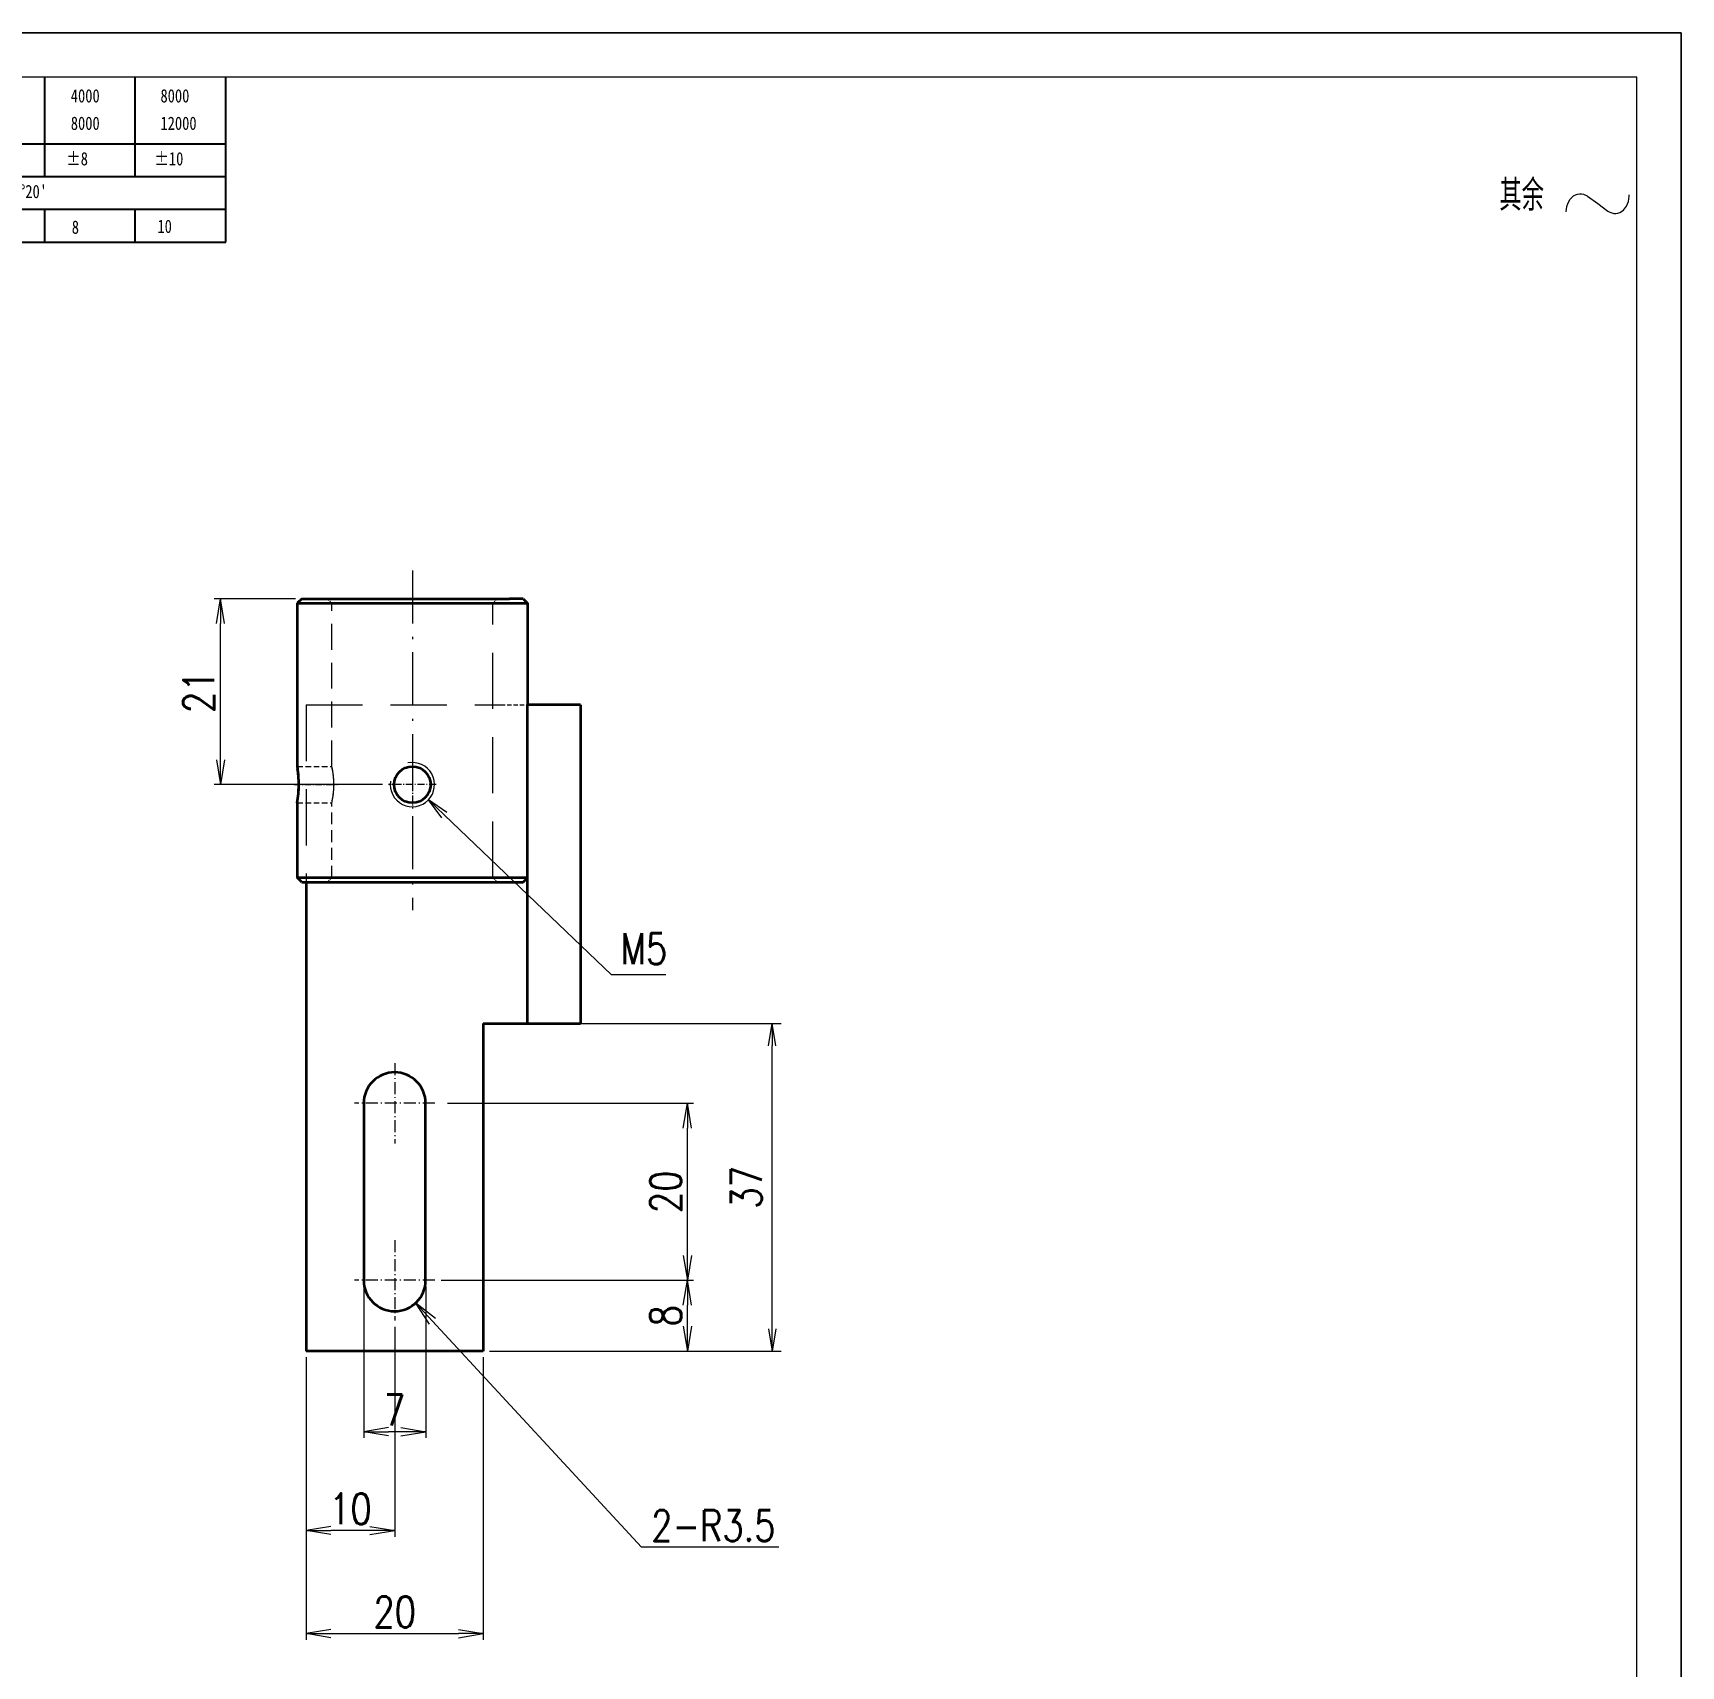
# Model space of a CAD drawing. Header units: millimetres. Extents: x 1333 to 78972, y -42879 to -5704.
# Drawn here: x 67218 to 67404.2, y -21686.6 to -21502.1 of the extents above; entities that cross this region are included whole.
import ezdxf

# ---------------------------------------------------------------- set-up
doc = ezdxf.new("R2010")
doc.units = ezdxf.units.MM
doc.header["$LTSCALE"] = 0.5
for name, pattern in [('AM_ISO02W050x2', [3.75, 3, -0.75]), ('AM_ISO08W050x2', [9, 6, -0.75, 1.5, -0.75]), ('DASHDOT', [18.5, 12, -3, 0.5, -3]), ('DASHED', [19.05, 12.7, -6.35]), ('DOT2', [0.125, 0, -0.125])]:
    doc.linetypes.add(name, pattern=pattern)
for name, color, linetype, lineweight in [('中心线', 2, 'AM_ISO08W050x2', 18), ('图框', 7, 'Continuous', 18), ('标注线', 3, 'Continuous', 18), ('粗实线', 7, 'Continuous', 35), ('细实线', 3, 'Continuous', 18), ('虚线', 1, 'AM_ISO02W050x2', 18)]:
    doc.layers.add(name, color=color, linetype=linetype, lineweight=lineweight)
doc.layers.add('图框文字', color=7, linetype='Continuous')
doc.layers.add('打印', color=7, linetype='Continuous', lineweight=15, plot=False)
doc.layers.add('打印-禁用', color=7, linetype='Continuous', lineweight=15, plot=False)
doc.styles.add('DIM', font='romans.shx', dxfattribs={"width": 0.8, "bigfont": 'bigfont.shx'})
doc.styles.add('国标', font='simfang.ttf', dxfattribs={"width": 0.8})
doc.styles.add('机械长仿宋', font='gbenor.shx', dxfattribs={"height": 1, "bigfont": 'gbcbig.shx'})
doc.dimstyles.new('XR 1-1$0', dxfattribs={"dimtxt": 3.5, "dimasz": 2.5, "dimexe": 1, "dimexo": 0.625, "dimgap": 1.2, "dimtad": 1, "dimzin": 9, "dimdsep": 46, "dimtxsty": 'DIM', "dimblk": 'OPEN', "dimcen": 0, "dimclrd": 8, "dimclre": 8, "dimclrt": 2, "dimazin": 2, "dimtfac": 0.5, "dimtmove": 0, "dimatfit": 3, "dimldrblk": 'OPEN', "dimfxl": 1, "dimtolj": 2, "dimlwd": 18, "dimlwe": 18, "dimarcsym": 0})
doc.dimstyles.new('XR 1-1$3', dxfattribs={"dimtxt": 3.5, "dimasz": 2.5, "dimexe": 1, "dimexo": 0.625, "dimgap": 1.2, "dimtad": 1, "dimtoh": 1, "dimdsep": 46, "dimtxsty": 'DIM', "dimblk": 'OPEN', "dimcen": 0, "dimclrd": 8, "dimclre": 8, "dimclrt": 2, "dimazin": 2, "dimtfac": 0.5, "dimtofl": 0, "dimtmove": 0, "dimatfit": 3, "dimldrblk": 'OPEN', "dimfxl": 1, "dimtolj": 2, "dimlwd": 18, "dimlwe": 18, "dimarcsym": 0})
doc.dimstyles.new('XR 1-1$4', dxfattribs={"dimtxt": 3.5, "dimasz": 2.5, "dimexe": 1, "dimexo": 0.625, "dimgap": 1.2, "dimtad": 1, "dimtoh": 1, "dimdsep": 46, "dimtxsty": 'DIM', "dimblk": 'OPEN', "dimcen": 0, "dimclrd": 8, "dimclre": 8, "dimclrt": 2, "dimazin": 2, "dimtfac": 0.5, "dimtofl": 0, "dimtmove": 0, "dimatfit": 3, "dimldrblk": 'OPEN', "dimfxl": 1, "dimtolj": 2, "dimlwd": 18, "dimlwe": 18, "dimarcsym": 0})

# ---------------------------------------------------------------- blocks, each defined once
blk = doc.blocks.new('GZDEH零件A3图框V01版')
at = {"layer": '图框', "linetype": 'Continuous'}
for p, q in [((3272.49, -1554.46), (2882.49, -1554.46)), ((3272.49, -1832.96), (3272.49, -1554.46))]:
    blk.add_line(p, q, dxfattribs=at)
at = {"layer": '图框文字', "color": 9}
for p, q in [((3092.64, -1561.98), (3092.64, -1554.46)), ((3102.86, -1561.98), (3102.86, -1554.46)), ((3113.09, -1573.08), (3113.09, -1554.46)), ((2996.09, -1561.98), (3113.09, -1561.98)), ((3092.64, -1565.68), (3092.64, -1561.98)), ((3102.86, -1565.68), (3102.86, -1561.98)), ((2996.09, -1565.68), (3113.09, -1565.68)), ((2996.09, -1569.38), (3113.09, -1569.38)), ((3092.64, -1573.08), (3092.64, -1569.38)), ((3102.86, -1573.08), (3102.86, -1569.38)), ((2990.09, -1573.08), (3113.09, -1573.08))]:
    blk.add_line(p, q, dxfattribs=at)
at = {"layer": '打印-禁用', "linetype": 'Continuous'}
for p, q in [((3277.49, -1549.46), (2857.49, -1549.46)), ((3277.49, -1846.46), (3277.49, -1549.46))]:
    blk.add_line(p, q, dxfattribs=at)
at = {"layer": '图框文字', "color": 9, "style": '国标', "width": 0.8}
for s, p in [('4000', (3095.57, -1557.31)), ('8000', (3105.7, -1557.31)), ('8000', (3095.57, -1560.41)), ('12000', (3105.7, -1560.41)), ('±8', (3095.06, -1564.42)), ('±10', (3105.02, -1564.42)), ("±0%%D20'", (3087.38, -1568.12)), ('8', (3095.68, -1572.15)), ('10', (3105.36, -1572.06))]:
    blk.add_text(s, height=1.5, dxfattribs=at).set_placement(p)
blk = doc.blocks.new('DEH A3')
at = {"layer": '图框'}
blk.add_blockref('GZDEH零件A3图框V01版', (-2857.49, 1846.46), dxfattribs=at)
blk = doc.blocks.new('其余不去材料')
at = {"layer": '标注线', "color": 2, "lineweight": 13}
for points in [[(0, 0.17), (0.01, 0.48), (0.07, 0.79), (0.16, 1.09), (0.28, 1.36), (0.44, 1.6), (0.62, 1.8), (0.82, 1.97), (1.04, 2.09), (1.26, 2.17), (1.49, 2.21), (1.72, 2.21), (1.94, 2.17), (2.37, 1.97), (2.41, 1.95)], [(2.41, 1.95), (3.55, 1.11), (4.7, 0.27)], [(4.7, 0.27), (4.91, 0.14), (5.14, 0.05), (5.37, 0), (5.6, 0), (5.82, 0.04), (6.04, 0.11), (6.45, 0.38), (6.79, 0.8), (7.02, 1.34), (7.11, 1.95), (7.11, 2.09)]]:
    blk.add_lwpolyline(points, dxfattribs=at)
at = {"layer": '标注线', "color": 7, "linetype": 'DOT2', "style": '机械长仿宋'}
blk.add_text('其余', height=3.5, dxfattribs=at).set_placement((-7.56, 0.3))
blk = doc.blocks.new('_Open')
at = {"color": 0, "linetype": 'ByBlock', "lineweight": -2}
for p, q in [((-1, 0.167), (0, 0)), ((-1, -0.167), (0, 0)), ((0, 0), (-1, 0))]:
    blk.add_line(p, q, dxfattribs=at)
blk = doc.blocks.new('*D777')
at = {"layer": 'Defpoints', "color": 0, "transparency": 16777216}
for p in [(67239.17, -21566.02), (67248.35, -21566.02), (67258.16, -21587.02)]:
    blk.add_point(p, dxfattribs=at)
at = {"layer": '标注线', "color": 8, "lineweight": 18, "transparency": 16777216}
for p, q in [((67247.65, -21566.02), (67238.47, -21566.02)), ((67239.17, -21584.22), (67239.17, -21568.82)), ((67257.46, -21587.02), (67238.47, -21587.02))]:
    blk.add_line(p, q, dxfattribs=at)
at = {"layer": '标注线', "color": 8, "lineweight": 18, "transparency": 16777216, "xscale": 2.8, "yscale": 2.8, "zscale": 2.8}
for p, rotation in [((67239.17, -21566.02), 90), ((67239.17, -21587.02), 270)]:
    blk.add_blockref('_Open', p, dxfattribs=dict(at, rotation=rotation))
at = {"layer": '标注线', "color": 2, "transparency": 16777216, "insert": (67236.72, -21576.52), "char_height": 3.5, "attachment_point": 5, "rotation": 90, "style": 'DIM'}
blk.add_mtext('\\A2;21', dxfattribs=at)
blk = doc.blocks.new('*D779')
at = {"layer": 'Defpoints', "color": 0, "transparency": 16777216}
for p in [(67248.85, -21651.02), (67268.85, -21651.02), (67268.85, -21682.93)]:
    blk.add_point(p, dxfattribs=at)
at = {"layer": '标注线', "color": 8, "lineweight": 18, "transparency": 16777216}
for p, q in [((67248.85, -21651.72), (67248.85, -21683.63)), ((67268.85, -21651.72), (67268.85, -21683.63)), ((67251.65, -21682.93), (67266.05, -21682.93))]:
    blk.add_line(p, q, dxfattribs=at)
at = {"layer": '标注线', "color": 8, "lineweight": 18, "transparency": 16777216, "xscale": 2.8, "yscale": 2.8, "zscale": 2.8, "rotation": 180}
blk.add_blockref('_Open', (67248.85, -21682.93), dxfattribs=at)
at = {"layer": '标注线', "color": 8, "lineweight": 18, "transparency": 16777216, "xscale": 2.8, "yscale": 2.8, "zscale": 2.8}
blk.add_blockref('_Open', (67268.85, -21682.93), dxfattribs=at)
at = {"layer": '标注线', "color": 2, "transparency": 16777216, "insert": (67258.85, -21680.48), "char_height": 3.5, "attachment_point": 5, "style": 'DIM'}
blk.add_mtext('\\A2;20', dxfattribs=at)
blk = doc.blocks.new('*D780')
at = {"layer": 'Defpoints', "color": 0, "transparency": 16777216}
for p in [(67258.85, -21647.57), (67248.85, -21651.02), (67248.85, -21671.29)]:
    blk.add_point(p, dxfattribs=at)
at = {"layer": '标注线', "color": 8, "lineweight": 18, "transparency": 16777216}
for p, q in [((67258.85, -21648.27), (67258.85, -21671.99)), ((67248.85, -21651.72), (67248.85, -21671.99)), ((67256.05, -21671.29), (67251.65, -21671.29))]:
    blk.add_line(p, q, dxfattribs=at)
at = {"layer": '标注线', "color": 8, "lineweight": 18, "transparency": 16777216, "xscale": 2.8, "yscale": 2.8, "zscale": 2.8, "rotation": 180}
blk.add_blockref('_Open', (67248.85, -21671.29), dxfattribs=at)
at = {"layer": '标注线', "color": 8, "lineweight": 18, "transparency": 16777216, "xscale": 2.8, "yscale": 2.8, "zscale": 2.8}
blk.add_blockref('_Open', (67258.85, -21671.29), dxfattribs=at)
at = {"layer": '标注线', "color": 2, "transparency": 16777216, "insert": (67253.85, -21668.84), "char_height": 3.5, "attachment_point": 5, "style": 'DIM'}
blk.add_mtext('\\A2;10', dxfattribs=at)
blk = doc.blocks.new('*D781')
at = {"layer": 'Defpoints', "color": 0, "transparency": 16777216}
for p in [(67263.4, -21643.02), (67291.92, -21643.02), (67268.85, -21651.02)]:
    blk.add_point(p, dxfattribs=at)
at = {"layer": '标注线', "color": 8, "lineweight": 18, "transparency": 16777216}
for p, q in [((67264.1, -21643.02), (67292.62, -21643.02)), ((67291.92, -21648.22), (67291.92, -21645.82)), ((67269.55, -21651.02), (67292.62, -21651.02))]:
    blk.add_line(p, q, dxfattribs=at)
at = {"layer": '标注线', "color": 8, "lineweight": 18, "transparency": 16777216, "xscale": 2.8, "yscale": 2.8, "zscale": 2.8}
for p, rotation in [((67291.92, -21643.02), 90), ((67291.92, -21651.02), 270)]:
    blk.add_blockref('_Open', p, dxfattribs=dict(at, rotation=rotation))
at = {"layer": '标注线', "color": 2, "transparency": 16777216, "insert": (67289.47, -21647.02), "char_height": 3.5, "attachment_point": 5, "rotation": 90, "style": 'DIM'}
blk.add_mtext('\\A2;8', dxfattribs=at)
blk = doc.blocks.new('*D782')
at = {"layer": 'Defpoints', "color": 0, "transparency": 16777216}
for p in [(67264.1, -21623.02), (67291.92, -21623.02), (67264.1, -21643.02)]:
    blk.add_point(p, dxfattribs=at)
at = {"layer": '标注线', "color": 8, "lineweight": 18, "transparency": 16777216}
for p, q in [((67264.8, -21623.02), (67292.62, -21623.02)), ((67291.92, -21640.22), (67291.92, -21625.82)), ((67264.8, -21643.02), (67292.62, -21643.02))]:
    blk.add_line(p, q, dxfattribs=at)
at = {"layer": '标注线', "color": 8, "lineweight": 18, "transparency": 16777216, "xscale": 2.8, "yscale": 2.8, "zscale": 2.8}
for p, rotation in [((67291.92, -21623.02), 90), ((67291.92, -21643.02), 270)]:
    blk.add_blockref('_Open', p, dxfattribs=dict(at, rotation=rotation))
at = {"layer": '标注线', "color": 2, "transparency": 16777216, "insert": (67289.47, -21633.02), "char_height": 3.5, "attachment_point": 5, "rotation": 90, "style": 'DIM'}
blk.add_mtext('\\A2;20', dxfattribs=at)
blk = doc.blocks.new('*D784')
at = {"layer": 'Defpoints', "color": 0, "transparency": 16777216}
for p in [(67259.04, -21585.29), (67262.65, -21588.75)]:
    blk.add_point(p, dxfattribs=at)
at = {"layer": '标注线', "color": 8, "lineweight": 18, "transparency": 16777216}
for p, q in [((67283.33, -21608.51), (67264.46, -21590.47)), ((67289.47, -21608.51), (67283.33, -21608.51))]:
    blk.add_line(p, q, dxfattribs=at)
at = {"layer": '标注线', "color": 8, "lineweight": 18, "transparency": 16777216, "xscale": 2.5, "yscale": 2.5, "zscale": 2.5, "rotation": 136.2979164262}
blk.add_blockref('_Open', (67262.65, -21588.75), dxfattribs=at)
at = {"layer": '标注线', "color": 2, "transparency": 16777216, "insert": (67287, -21605.56), "char_height": 3.5, "attachment_point": 5, "style": 'DIM'}
blk.add_mtext('\\A2;{\\Fromans,bigfont|c134;M5}', dxfattribs=at)
blk = doc.blocks.new('*D785')
at = {"layer": 'Defpoints', "color": 0, "transparency": 16777216}
for p in [(67258.85, -21643.02), (67261.22, -21645.59)]:
    blk.add_point(p, dxfattribs=at)
at = {"layer": '标注线', "color": 8, "lineweight": 18, "transparency": 16777216}
for p, q in [((67286.75, -21673.18), (67263.12, -21647.64)), ((67302.25, -21673.18), (67286.75, -21673.18))]:
    blk.add_line(p, q, dxfattribs=at)
at = {"layer": '标注线', "color": 8, "lineweight": 18, "transparency": 16777216, "xscale": 2.8, "yscale": 2.8, "zscale": 2.8, "rotation": 132.7715767343124}
blk.add_blockref('_Open', (67261.22, -21645.59), dxfattribs=at)
at = {"layer": '标注线', "color": 2, "transparency": 16777216, "insert": (67294.85, -21670.73), "char_height": 3.5, "attachment_point": 5, "style": 'DIM'}
blk.add_mtext('\\A2;{\\Fromans,bigfont|c134;2-}R3.5', dxfattribs=at)
blk = doc.blocks.new('*D786')
at = {"layer": 'Defpoints', "color": 0, "transparency": 16777216}
for p in [(67255.35, -21643.02), (67262.35, -21643.02), (67255.35, -21660.13)]:
    blk.add_point(p, dxfattribs=at)
at = {"layer": '标注线', "color": 8, "lineweight": 18, "transparency": 16777216}
for p, q in [((67255.35, -21643.72), (67255.35, -21660.83)), ((67262.35, -21643.72), (67262.35, -21660.83)), ((67259.55, -21660.13), (67258.15, -21660.13))]:
    blk.add_line(p, q, dxfattribs=at)
at = {"layer": '标注线', "color": 8, "lineweight": 18, "transparency": 16777216, "xscale": 2.8, "yscale": 2.8, "zscale": 2.8, "rotation": 180}
blk.add_blockref('_Open', (67255.35, -21660.13), dxfattribs=at)
at = {"layer": '标注线', "color": 8, "lineweight": 18, "transparency": 16777216, "xscale": 2.8, "yscale": 2.8, "zscale": 2.8}
blk.add_blockref('_Open', (67262.35, -21660.13), dxfattribs=at)
at = {"layer": '标注线', "color": 2, "transparency": 16777216, "insert": (67258.85, -21657.68), "char_height": 3.5, "attachment_point": 5, "style": 'DIM'}
blk.add_mtext('\\A2;7', dxfattribs=at)
blk = doc.blocks.new('*D753')
at = {"layer": 'Defpoints', "color": 0, "transparency": 16777216}
for p in [(67276.85, -21614.02), (67301.51, -21614.02), (67281.08, -21651.02)]:
    blk.add_point(p, dxfattribs=at)
at = {"layer": '标注线', "color": 8, "lineweight": 18, "transparency": 16777216}
for p, q in [((67277.47, -21614.02), (67302.51, -21614.02)), ((67301.51, -21648.52), (67301.51, -21616.52)), ((67281.71, -21651.02), (67302.51, -21651.02))]:
    blk.add_line(p, q, dxfattribs=at)
at = {"layer": '标注线', "color": 8, "lineweight": 18, "transparency": 16777216, "xscale": 2.5, "yscale": 2.5, "zscale": 2.5}
for p, rotation in [((67301.51, -21614.02), 90), ((67301.51, -21651.02), 270)]:
    blk.add_blockref('_Open', p, dxfattribs=dict(at, rotation=rotation))
at = {"layer": '标注线', "color": 2, "transparency": 16777216, "insert": (67298.56, -21632.52), "char_height": 3.5, "attachment_point": 5, "rotation": 90, "style": 'DIM'}
blk.add_mtext('\\A2;37', dxfattribs=at)

msp = doc.modelspace()

# ---------------------------------------------------------------- linework, layer by layer
at = {"layer": '中心线', "linetype": 'DASHDOT'}
msp.add_line((67260.846, -21562.819), (67260.846, -21601.219), dxfattribs=at)
at = {"layer": '中心线', "linetype": 'DASHDOT', "ltscale": 0.134355}
for p, q in [((67260.846, -21584.331), (67260.846, -21589.706)), ((67263.534, -21587.019), (67258.159, -21587.019))]:
    msp.add_line(p, q, dxfattribs=at)
at = {"layer": '中心线', "linetype": 'DASHDOT', "ltscale": 0.122992}
msp.add_line((67247.474, -21587.019), (67252.394, -21587.019), dxfattribs=at)
at = {"layer": '中心线', "linetype": 'DASHDOT', "ltscale": 0.2275}
for p, q in [((67258.846, -21618.469), (67258.846, -21627.569)), ((67258.846, -21638.469), (67258.846, -21647.569))]:
    msp.add_line(p, q, dxfattribs=at)
at = {"layer": '中心线', "linetype": 'DASHDOT', "ltscale": 0.227499}
for p, q in [((67263.396, -21623.019), (67254.296, -21623.019)), ((67263.396, -21643.019), (67254.296, -21643.019))]:
    msp.add_line(p, q, dxfattribs=at)
at = {"layer": '打印'}
msp.add_lwpolyline([(66984.176, -21502.092), (67404.176, -21502.092), (67404.176, -21799.092), (66984.176, -21799.092)], close=True, dxfattribs=at)
at = {"layer": '粗实线', "ltscale": 0.017678}
for p, q in [((67248.346, -21566.019), (67247.846, -21566.519)), ((67273.346, -21566.019), (67273.846, -21566.519)), ((67248.346, -21598.019), (67247.846, -21597.519)), ((67273.346, -21598.019), (67273.846, -21597.519))]:
    msp.add_line(p, q, dxfattribs=at)
at = {"layer": '粗实线'}
for p, q in [((67247.846, -21566.519), (67272.255, -21566.519)), ((67248.346, -21566.019), (67271.816, -21566.019)), ((67273.846, -21614.019), (67273.846, -21578.019)), ((67279.846, -21578.019), (67279.846, -21614.019)), ((67247.846, -21597.519), (67272.255, -21597.519)), ((67248.346, -21598.019), (67271.816, -21598.019)), ((67248.846, -21598.019), (67248.846, -21651.019)), ((67268.846, -21614.019), (67268.846, -21651.019)), ((67255.346, -21623.019), (67255.346, -21643.019)), ((67262.346, -21643.019), (67262.346, -21623.019))]:
    msp.add_line(p, q, dxfattribs=at)
at = {"layer": '粗实线', "ltscale": 0.460815}
msp.add_line((67247.846, -21566.519), (67247.846, -21584.952), dxfattribs=at)
at = {"layer": '粗实线', "ltscale": 0.038255}
for p, q in [((67273.346, -21566.019), (67271.816, -21566.019)), ((67271.816, -21598.019), (67273.346, -21598.019))]:
    msp.add_line(p, q, dxfattribs=at)
at = {"layer": '粗实线', "ltscale": 0.039786}
for p, q in [((67272.255, -21566.519), (67273.846, -21566.519)), ((67272.255, -21597.519), (67273.846, -21597.519))]:
    msp.add_line(p, q, dxfattribs=at)
at = {"layer": '粗实线', "ltscale": 0.287491}
msp.add_line((67273.846, -21566.519), (67273.846, -21578.019), dxfattribs=at)
at = {"layer": '粗实线', "ltscale": 0.15}
for p, q in [((67279.846, -21578.019), (67273.846, -21578.019)), ((67273.846, -21614.019), (67279.846, -21614.019))]:
    msp.add_line(p, q, dxfattribs=at)
at = {"layer": '粗实线', "ltscale": 0.006396}
msp.add_line((67247.846, -21584.952), (67247.884, -21585.205), dxfattribs=at)
at = {"layer": '粗实线', "ltscale": 0.210835}
msp.add_line((67247.846, -21589.086), (67247.846, -21597.519), dxfattribs=at)
at = {"layer": '粗实线', "ltscale": 0.05}
msp.add_line((67268.846, -21614.019), (67270.846, -21614.019), dxfattribs=at)
at = {"layer": '粗实线', "ltscale": 0.075}
msp.add_line((67270.846, -21614.019), (67273.846, -21614.019), dxfattribs=at)
at = {"layer": '粗实线', "ltscale": 0.5}
msp.add_line((67268.846, -21651.019), (67248.846, -21651.019), dxfattribs=at)
at = {"layer": '粗实线'}
msp.add_circle((67260.846, -21587.019), 2.067, dxfattribs=at)
for centre, radius, start, end in [((67235.038, -21587.02), 12.974, 355.62372, 8.04143), ((67234.406, -21587.085), 13.609, 4.65777, 7.84024), ((67234.911, -21587.009), 13.101, 355.40667, 359.9766), ((67234.517, -21586.964), 13.497, 350.95723, 355.55794), ((67258.846, -21623.019), 3.5, 360, 180), ((67258.846, -21643.019), 3.5, 180, 360)]:
    msp.add_arc(centre, radius, start, end, dxfattribs=at)
at = {"layer": '细实线'}
msp.add_arc((67260.846, -21587.019), 2.5, 170.8448, 101.51912, dxfattribs=at)
at = {"layer": '虚线', "linetype": 'DASHED', "ltscale": 0.039304}
msp.add_line((67247.846, -21566.519), (67249.419, -21566.519), dxfattribs=at)
at = {"layer": '虚线', "linetype": 'DASHED', "ltscale": 0.000481343}
msp.add_line((67249.419, -21566.519), (67249.438, -21566.519), dxfattribs=at)
at = {"layer": '虚线', "linetype": 'DASHED', "ltscale": 0.441028}
for p, q in [((67249.438, -21566.519), (67267.079, -21566.519)), ((67249.438, -21597.519), (67267.079, -21597.519))]:
    msp.add_line(p, q, dxfattribs=at)
at = {"layer": '虚线', "linetype": 'DASHED', "ltscale": 0.017678}
for p, q in [((67251.746, -21566.519), (67251.246, -21566.019)), ((67269.946, -21566.519), (67270.446, -21566.019)), ((67251.746, -21597.519), (67251.246, -21598.019)), ((67269.946, -21597.519), (67270.446, -21598.019))]:
    msp.add_line(p, q, dxfattribs=at)
at = {"layer": '虚线', "linetype": 'DASHED', "ltscale": 0.118431}
for p, q in [((67256.484, -21566.519), (67251.746, -21566.519)), ((67269.946, -21566.519), (67265.209, -21566.519)), ((67251.746, -21597.519), (67256.484, -21597.519)), ((67265.209, -21597.519), (67269.946, -21597.519))]:
    msp.add_line(p, q, dxfattribs=at)
at = {"layer": '虚线', "linetype": 'DASHED', "ltscale": 0.460815}
msp.add_line((67251.746, -21584.952), (67251.746, -21566.519), dxfattribs=at)
at = {"layer": '虚线', "linetype": 'DASHED', "ltscale": 0.308719}
for p, q in [((67252.86, -21566.519), (67265.209, -21566.519)), ((67268.832, -21566.519), (67256.484, -21566.519)), ((67252.86, -21597.519), (67265.209, -21597.519)), ((67256.484, -21597.519), (67268.832, -21597.519))]:
    msp.add_line(p, q, dxfattribs=at)
at = {"layer": '虚线', "linetype": 'DASHED', "ltscale": 0.169187}
for p, q in [((67267.079, -21566.519), (67273.846, -21566.519)), ((67267.079, -21597.519), (67273.846, -21597.519))]:
    msp.add_line(p, q, dxfattribs=at)
at = {"layer": '虚线', "linetype": 'DASHED'}
for p, q in [((67269.946, -21597.519), (67269.946, -21566.519)), ((67248.846, -21578.019), (67248.846, -21598.019)), ((67248.846, -21578.019), (67270.846, -21578.019))]:
    msp.add_line(p, q, dxfattribs=at)
at = {"layer": '虚线', "linetype": 'DASHED', "ltscale": 0.075}
msp.add_line((67270.846, -21578.019), (67273.846, -21578.019), dxfattribs=at)
at = {"layer": '虚线', "linetype": 'DASHED', "ltscale": 0.487509}
msp.add_line((67273.846, -21578.019), (67273.846, -21597.519), dxfattribs=at)
at = {"layer": '虚线', "linetype": 'DASHED', "ltscale": 0.007012}
msp.add_line((67247.888, -21585.229), (67247.846, -21584.952), dxfattribs=at)
at = {"layer": '虚线', "linetype": 'DASHED', "ltscale": 0.097499}
msp.add_line((67247.846, -21584.952), (67251.746, -21584.952), dxfattribs=at)
at = {"layer": '虚线', "linetype": 'DASHED', "ltscale": 0.001186}
msp.add_line((67247.974, -21586.028), (67247.97, -21585.98), dxfattribs=at)
at = {"layer": '虚线', "linetype": 'DASHED', "ltscale": 0.0975}
msp.add_line((67247.846, -21589.086), (67251.746, -21589.086), dxfattribs=at)
at = {"layer": '虚线', "linetype": 'DASHED', "ltscale": 0.210835}
msp.add_line((67251.746, -21597.519), (67251.746, -21589.086), dxfattribs=at)
at = {"layer": '虚线', "linetype": 'DASHED', "ltscale": 0.039786}
msp.add_line((67247.846, -21597.519), (67249.438, -21597.519), dxfattribs=at)
at = {"layer": '虚线', "linetype": 'DASHED'}
for centre, radius, start, end in [((67242.223, -21587.123), 9.768, 6.43721, 12.8425), ((67242.942, -21587.02), 9.042, 353.71344, 11.57872), ((67235.294, -21587.013), 12.718, 359.99401, 4.4445), ((67242.942, -21587.018), 9.042, 348.42179, 6.28656), ((67234.995, -21587.017), 13.017, 351.98111, 355.41037), ((67242.205, -21586.911), 9.786, 347.16297, 353.55632)]:
    msp.add_arc(centre, radius, start, end, dxfattribs=at)

# ---------------------------------------------------------------- block references
at = {"layer": '图框'}
msp.add_blockref('DEH A3', (66984.176, -21799.092), dxfattribs=at)
at = {"layer": '标注线'}
msp.add_blockref('其余不去材料', (67391.208, -21522.48), dxfattribs=at)

# ---------------------------------------------------------------- dimensions: what is measured, and where the dimension line sits
for base, p1, p2, picture, middle in [((67239.166, -21566.019), (67258.159, -21587.019), (67248.346, -21566.019), '*D777', (67236.716, -21576.519)), ((67291.92, -21623.019), (67264.096, -21643.019), (67264.096, -21623.019), '*D782', (67289.471, -21633.019)), ((67291.92, -21643.019), (67268.846, -21651.019), (67263.396, -21643.019), '*D781', (67289.471, -21647.019))]:
    dim = msp.add_linear_dim(base=base, p1=p1, p2=p2, angle=90, dimstyle='XR 1-1$0', override={"dimasz": 2.8, "dimexe": 0.69965, "dimexo": 0.69965, "dimgap": 0.69965}, dxfattribs=at)
    dim.commit()
    dim.dimension.update_dxf_attribs({"geometry": picture, "text_midpoint": middle})
dim = msp.add_diameter_dim_2p(p1=(67259.039, -21585.291), p2=(67262.654, -21588.746), text='{\\Fromans,bigfont|c134;M5}', dimstyle='XR 1-1$3', dxfattribs=at)
dim.commit()
dim.dimension.update_dxf_attribs({"geometry": '*D784', "text_midpoint": (67287, -21608.509), "dimtype": 163})
dim = msp.add_linear_dim(base=(67301.506, -21614.019), p1=(67281.083, -21651.019), p2=(67276.846, -21614.019), angle=90, dimstyle='XR 1-1$0', dxfattribs=at)
dim.commit()
dim.dimension.update_dxf_attribs({"geometry": '*D753', "text_midpoint": (67298.556, -21632.519)})
for base, p1, p2, picture, middle in [((67255.346, -21660.127), (67262.346, -21643.019), (67255.346, -21643.019), '*D786', (67258.846, -21657.678)), ((67248.846, -21671.287), (67258.846, -21647.569), (67248.846, -21651.019), '*D780', (67253.846, -21668.837)), ((67268.846, -21682.932), (67248.846, -21651.019), (67268.846, -21651.019), '*D779', (67258.846, -21680.482))]:
    dim = msp.add_linear_dim(base=base, p1=p1, p2=p2, dimstyle='XR 1-1$0', override={"dimasz": 2.8, "dimexe": 0.69965, "dimexo": 0.69965, "dimgap": 0.69965}, dxfattribs=at)
    dim.commit()
    dim.dimension.update_dxf_attribs({"geometry": picture, "text_midpoint": middle})
dim = msp.add_radius_dim(center=(67258.846, -21643.019), mpoint=(67261.223, -21645.588), text='{\\Fromans,bigfont|c134;2-}<>', dimstyle='XR 1-1$4', override={"dimasz": 2.8, "dimexe": 0.69965, "dimexo": 0.69965, "dimgap": 0.69965}, dxfattribs=at)
dim.commit()
dim.dimension.update_dxf_attribs({"geometry": '*D785', "text_midpoint": (67294.851, -21673.183), "dimtype": 164})

doc.saveas('drawing.dxf')
